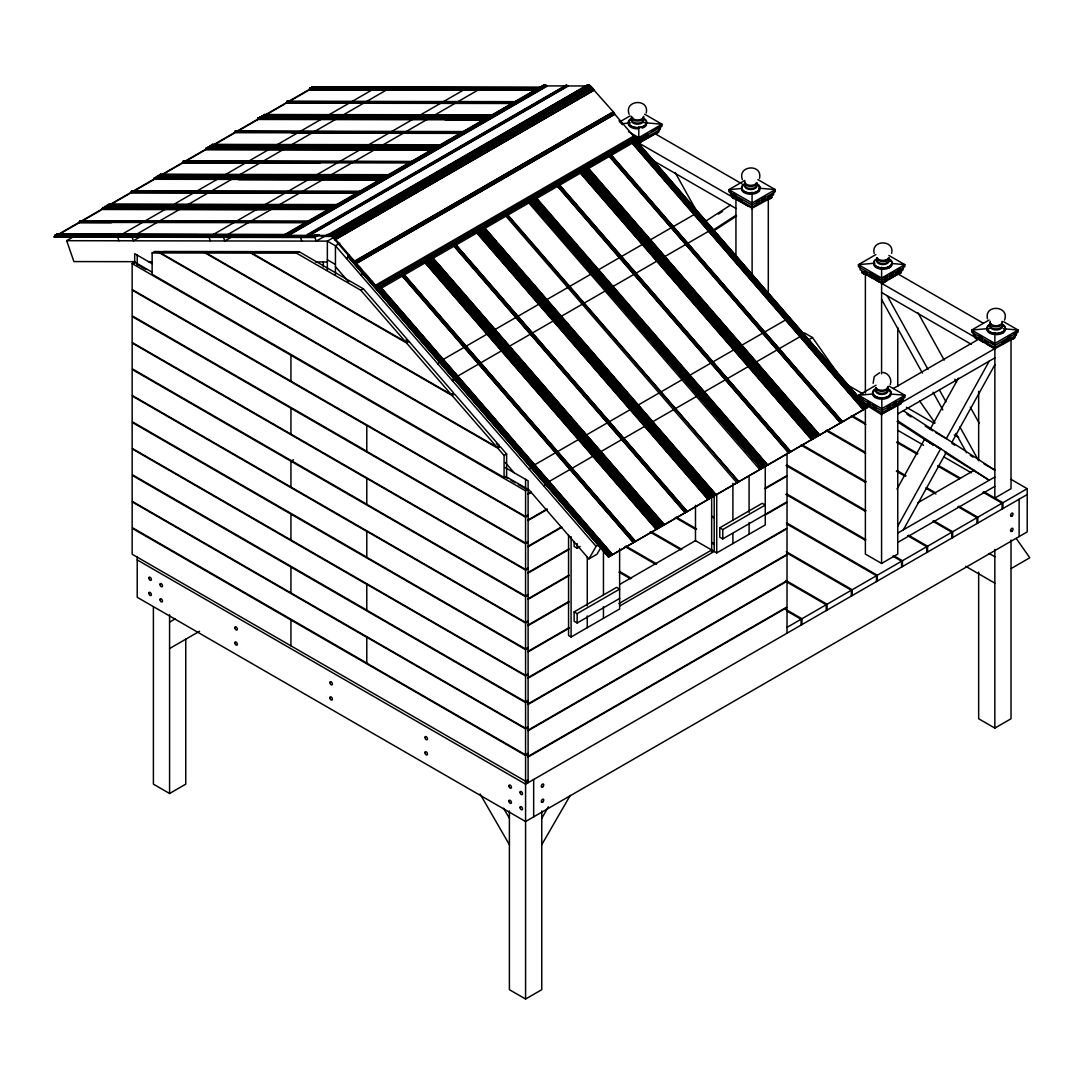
<?xml version="1.0" encoding="UTF-8"?>
<svg xmlns="http://www.w3.org/2000/svg" width="1084" height="1084" viewBox="0 0 1084 1084"><rect width="100%" height="100%" fill="white"/><g stroke="black" fill="none" stroke-linecap="round" stroke-linejoin="round"><path stroke-width="1.5" d="M638.801 126.801L638.788 143.63M752.066 208.711L752.066 208.44M752.066 192.207L752.12 275.607M881.604 284.035L887.132 280.268M881.617 267.22L881.577 373.858M881.834 414.481L881.82 397.855M994.882 348.858L994.882 349.007M994.882 332.625L994.841 498.044L1011.02 488.694L1011.02 339.211M881.604 283.954L901.495 271.84L901.495 269.78M881.834 414.82L863.365 403.275M898.853 402.056L901.698 400.416L900.723 403.925L881.82 414.088M646.24 112.953C649.628 97.994 623.693 99.836 629.126 114.254M759.505 178.345C762.892 163.386 736.971 165.229 742.404 179.646M891.59 253.385C895.018 239.442 870.75 239.442 874.178 253.385M890.235 384.576C892.268 379.373 888.582 373.045 882.986 372.476M1004.556 320.078C1010.003 305.661 984.069 303.818 987.456 318.777M656.389 133.373C654.329 134.05 661.186 132.262 658.679 129.362M769.152 198.846L771.591 197.749L771.944 194.754M901.332 272.463L889.896 278.669M1012.483 339.184C1010.424 339.861 1017.266 338.072 1014.773 335.173M658.516 132.045L638.788 143.196L641.552 141.448M771.781 197.451L752.052 208.291L732.188 196.827L732.188 194.768M1014.61 337.869L994.882 348.709L861.739 271.854C861.319 273.751 866.36 274.103 864.029 273.805M315.634 235.946L314.983 237.504L54.308 237.084L54.972 235.526L316.975 236.353L317.626 234.808L318.967 235.201M285.471 234.754L56.964 234.374L56.3 235.933L54.972 235.526M56.964 234.374L58.292 234.781L79.213 222.708L79.864 221.15L310.065 221.529M332.964 208.304L102.763 207.938L102.113 209.483L266.298 209.754M102.763 207.938L104.105 208.331L104.755 206.787L333.262 207.152M108.088 206.041L108.739 204.483L338.465 204.93M111.476 204.077L130.988 192.817L131.652 191.258L360.159 191.638M383.058 178.413L154.551 178.033L153.887 179.592L132.98 191.665M385.05 177.261L156.543 176.882L155.879 178.44L154.551 178.033M156.543 176.882L157.871 177.288L158.535 175.73L388.736 176.109M158.535 175.73L159.863 176.136L160.527 174.592L390.254 175.039M160.527 174.592L161.855 174.985L182.776 162.912L183.426 161.367L411.934 161.733M183.426 161.367L184.768 161.773L205.675 149.7L206.326 148.142L436.053 148.589M207.667 148.549L208.318 146.99L436.825 147.37M209.659 147.397L210.31 145.839L438.817 146.218M211.651 146.245L212.301 144.687L440.809 145.066M463.722 131.841L235.214 131.462L234.55 133.02L213.643 145.093L212.301 144.687M488.315 118.617L258.114 118.251L257.45 119.796L236.542 131.869L235.214 131.462M258.114 118.251L259.442 118.644L260.106 117.099L489.832 117.546M492.299 116.327L262.098 115.947L261.434 117.506L260.106 117.099M262.098 115.947L263.426 116.354L264.089 114.796L494.29 115.175M517.19 101.95L286.989 101.571L286.339 103.129L514.846 103.495M289.713 101.178L309.238 89.904L309.888 88.346L538.396 88.725M54.308 237.084L54.877 235.255L316.853 236.027L317.531 234.523L318.845 234.876M287.07 234.483L56.869 234.103L56.192 235.607L54.877 235.255M56.869 234.103L58.184 234.456L79.091 222.383L79.769 220.879L309.97 221.258M79.769 220.879L81.083 221.231L102.004 209.158L102.668 207.654L332.869 208.033M333.167 206.881L104.66 206.502L103.996 208.006L102.668 207.654M332.91 207.559L105.975 206.854L106.652 205.35L335.159 205.73M107.966 205.716L108.644 204.212L337.151 204.578M109.958 204.564L130.879 192.491L131.557 190.987L360.064 191.353M131.557 190.987L132.871 191.34L153.779 179.267L154.456 177.762L384.657 178.128M154.456 177.762L155.771 178.115L156.448 176.611L386.649 176.99M388.641 175.838L158.44 175.459L157.871 177.288M388.939 174.687L160.432 174.307L159.755 175.811L158.44 175.459M160.432 174.307L161.746 174.66L182.654 162.586L183.332 161.082L411.839 161.462M183.332 161.082L184.646 161.448L205.567 149.375L206.231 147.858L434.738 148.237M207.545 148.223L208.223 146.719L436.73 147.085M209.537 147.072L210.215 145.568L438.722 145.934M440.714 144.782L212.207 144.416L211.529 145.92L210.215 145.568M212.207 144.416L213.521 144.768L234.442 132.695L235.12 131.191L465.307 131.57M235.12 131.191L236.434 131.543L257.342 119.47L258.019 117.966L488.22 118.346M490.212 117.194L260.011 116.815L259.333 118.319L258.019 117.966M330.837 117.614L261.325 117.167L262.003 115.663L492.204 116.042M494.196 114.89L263.995 114.525L263.317 116.029L262.003 115.663M263.995 114.525L265.309 114.877L286.217 102.804L286.894 101.3L517.095 101.666M286.894 101.3L288.208 101.652L309.13 89.579L309.794 88.075L538.301 88.441M540.293 87.289L311.786 86.923L311.108 88.427L309.794 88.075M315.539 235.675L314.861 237.179L316.216 241.095L327.924 234.347M896.969 489.074L924.503 439.386L940.695 448.722L897.755 526.187M958.473 378.099L930.113 429.264L932.809 430.822M989.231 361.135L946.305 438.6L935.506 432.381M903.365 529.832L946.305 452.367M951.901 442.245L994.841 364.78M331.284 235.648L590.306 85.975L614.059 112.722L614.628 114.348L355.715 263.832L331.284 235.648L590.306 85.975L589.073 85.053L329.59 235.458L328.357 234.523L327.774 235.445L308.764 235.418L307.544 234.483L306.962 235.418L287.951 235.391L286.732 234.456L286.135 235.377L284.916 234.456L284.442 235.702L294.685 229.794M346.568 258.615L349.238 255.133M362.408 272.965L361.053 275.322L363.98 273.629M355.715 263.832L378.343 289.916L377.882 288.127L332.625 235.946L330.173 234.523M437.99 364.021L439.345 361.677L541.729 302.558M374.725 285.742L633.747 136.069L636.782 138.644L637.256 140.446L612.934 112.072L354.021 261.542M529.399 469.44L530.754 467.082L789.667 317.598M528.111 488.816L588.883 558.91L596.105 546.35L598.802 544.791M600.997 547.257L596.986 554.236L588.883 558.91M608.476 557.027L867.498 407.354L608.476 557.027L347.815 256.461L349.143 255.296M763.935 467.15L532.108 199.835M541.756 818.312L548.409 806.781M541.756 844.734L570.225 795.439M284.442 235.702L543.911 85.257L546.973 86.232L288.059 235.716L285.011 234.727M307.639 234.767L308.886 235.743L567.786 86.273L566.539 85.284L307.07 235.743L288.059 235.716M328.452 234.794L331.514 235.784L590.414 86.3L587.365 85.324L327.883 235.784L308.886 235.743M543.911 85.257L543.355 86.232L543.816 84.972L545.049 85.907L545.631 84.972L546.864 85.907L565.862 85.934L566.444 85.013L567.677 85.948L586.688 85.975L587.271 85.04L588.49 85.975L589.073 85.053M565.983 86.259L566.539 85.284M586.796 86.3L587.365 85.324M658.313 132.343L656.863 133.251M771.591 197.749L770.141 198.643M901.129 272.762L899.693 273.669M901.332 403.411L899.883 404.305M1014.407 338.167L1012.957 339.062M704.993 221.637L730.331 205.188M718.367 214.131L722.581 211.38M713.421 229.93L735.941 215.296M714.126 230.648L736.632 216.014M100.717 210.296L81.205 221.556L79.864 221.15M284.943 103.928L265.417 115.202L264.089 114.796M134.687 261.678L73.902 261.583L66.68 240.689L73.427 236.8M119.023 236.014L171.679 205.608M174.605 203.928L219.944 177.749M224.334 175.215L271.149 148.183M277.003 144.809L373.533 89.064M133.495 236.041L234.429 177.762M238.819 175.229L285.62 148.21M291.474 144.836L339.753 116.964M342.68 115.27L388.018 89.091M140.703 236.583L133.386 240.797L132.045 236.881M528.111 515.09L525.577 516.54L132.153 289.536L132.153 263.588L134.701 262.125L152.18 272.206M152.139 252.924L154.66 251.461L162.451 251.651L159.931 253.114L152.139 252.924L152.139 274.306L504.087 477.502L506.621 476.039L506.621 454.006L500.28 446.689L497.746 448.153L159.931 253.114M160.635 252.938L163.169 251.474L207.789 251.556L205.269 253.006L160.635 252.938L496.729 446.974L499.263 445.524L454.63 394.061L452.109 395.524L205.269 253.006M210.431 236.163L311.365 177.898M315.756 175.364L416.676 117.086M419.603 115.392L464.955 89.213M224.916 236.19L322.924 179.605M330.227 175.378L431.161 117.113M434.088 115.419L480.889 88.4M232.125 236.732L224.808 240.946L223.453 237.03M206.285 253.019L208.805 251.556L253.439 251.623L250.905 253.087L206.285 253.019L451.093 394.359L453.613 392.896L408.993 341.433L406.08 339.753M251.922 253.087L254.442 251.623L299.076 251.705L363.357 288.805L407.977 340.268L405.457 341.731L251.922 253.087L296.542 253.155L360.823 290.268L405.457 341.731M284.916 234.456L543.816 84.972M284.333 235.377L369.17 186.394M372.097 184.714L395.497 171.204M398.424 169.51L494.968 113.766M497.895 112.086L521.296 98.576M524.222 96.882L543.233 85.907M297.612 228.101L302.002 225.567M304.929 223.887L307.842 222.193M310.769 220.499L315.159 217.965M318.086 216.285L321.013 214.591M325.403 212.058L328.33 210.377M338.56 204.456L341.487 202.776M344.414 201.082L347.341 199.388M351.731 196.854L354.658 195.174M364.901 189.253L367.815 187.573M378.059 181.651L386.839 176.597M402.923 167.302L407.313 164.768M410.24 163.074L414.63 160.54M423.41 155.473L427.787 152.939M430.714 151.259L433.641 149.565M436.567 147.871L440.958 145.351M451.201 139.43L454.128 137.749M457.055 136.056L459.968 134.362M464.358 131.828L467.285 130.148M470.212 128.454L473.139 126.76M477.529 124.226L480.456 122.546M490.686 116.625L493.613 114.945M503.857 109.037L506.784 107.343M515.564 102.275L519.941 99.742M528.721 94.674L533.111 92.14M536.038 90.446L540.428 87.912M286.732 234.456L545.631 84.972M286.826 234.727L545.726 85.257M286.135 235.377L543.585 86.747M286.257 235.716L290.647 233.182M293.574 231.488L296.488 229.794M300.878 227.261L303.805 225.58M314.048 219.659L322.829 214.591M325.742 212.911L330.132 210.377M338.913 205.31L343.303 202.776M346.23 201.082L349.156 199.402M352.083 197.708L356.46 195.174M366.704 189.266L369.63 187.573M372.557 185.879L375.484 184.199M379.874 181.665L382.801 179.971M393.031 174.063L395.958 172.37M406.202 166.462L409.129 164.768M413.519 162.234L416.446 160.554M426.676 154.633L435.456 149.565M439.847 147.031L448.613 141.963M451.54 140.283L455.93 137.749M464.711 132.682L469.101 130.148M472.028 128.454L474.955 126.774M479.331 124.24L482.258 122.546M492.502 116.638L495.429 114.945M498.355 113.251L501.282 111.571M505.672 109.037L508.586 107.343M518.829 101.435L521.756 99.742M532 93.834L542.23 87.926M287.951 235.391L546.864 85.907M307.544 234.483L566.444 85.013M306.962 235.418L565.862 85.934M308.764 235.418L567.677 85.948M319.252 234.645L314.861 237.179L54.2 236.759M328.357 234.523L587.271 85.04M296.542 253.155L299.076 251.705M327.774 235.445L378.966 205.892M381.893 204.198L399.454 194.077M402.381 192.383L405.308 190.689M408.221 189.009L491.608 140.866M494.534 139.172L504.765 133.264M507.691 131.57L531.092 118.061M534.019 116.381L585.224 86.815M330.268 234.808L589.168 85.324M329.59 235.458L341.284 228.697M344.211 227.003L407.11 190.689M410.037 189.009L420.28 183.088M423.207 181.407L433.437 175.5M436.364 173.806L532.908 118.061M535.835 116.381L553.382 106.246M556.309 104.552L559.236 102.872M562.162 101.178L588.49 85.975M329.699 235.784L332.625 234.09M335.552 232.396L339.942 229.862M348.709 224.808L353.099 222.274M356.026 220.58L358.953 218.887M363.343 216.353L366.27 214.673M376.5 208.751L379.427 207.071M382.354 205.377L385.281 203.684M389.671 201.15L392.598 199.47M402.841 193.548L405.768 191.868M410.145 189.334L413.072 187.64M415.999 185.96L418.925 184.266M423.316 181.733L426.242 180.039M436.486 174.131L445.253 169.063M449.643 166.53L452.57 164.836M461.35 159.768L465.741 157.248M468.654 155.554L471.581 153.86M474.507 152.18L478.898 149.646M489.141 143.725L492.068 142.045M502.298 136.123L505.225 134.443M508.152 132.749L511.079 131.056M515.469 128.522L518.396 126.842M528.626 120.934L531.553 119.24M535.943 116.706L538.87 115.012M541.797 113.332L544.724 111.638M549.114 109.105L552.041 107.411M562.271 101.503L571.051 96.435M332.531 236.109L591.525 86.463M333.208 237.545L592.108 88.061M334.902 239.821L593.815 90.351L593.246 88.712L592 88.265L327.354 241.122L66.68 240.689M334.333 238.195L593.341 88.549M335.01 239.632L593.924 90.148M339.834 243.25L335.444 245.783L327.354 241.122L327.354 269.808M353.912 261.745L612.812 112.262M355.159 262.192L614.154 112.56M355.837 263.629L614.736 114.159M619.967 121.72L630.116 115.866M360.823 290.268L363.357 288.805M376.067 286.041L634.98 136.557M375.972 286.203L634.872 136.72M376.541 287.829L635.563 138.156M377.882 288.127L636.782 138.644M377.788 288.29L636.687 138.806M647.405 133.739L638.788 138.711L635.915 137.058M651.714 131.259L660.332 126.272L660.332 129.362L638.788 141.801M378.343 289.916L637.365 140.243M638.788 140.839L648.733 135.107M644.235 139.904L653.977 134.267M250.905 253.087L406.459 342.896L408.993 341.433M744.83 180.418L728.882 189.632L728.882 191.692L752.052 205.066L775.263 191.678L775.263 189.619L757.879 179.578M544.656 300.864L696.782 213.033M293.466 459.806L290.946 461.256L290.932 487.082M756.361 201.624L759.234 199.971M762.12 198.304L764.992 196.651M711.267 229.74L453.817 378.37L452.462 380.728L455.388 379.034M756.32 203.778L759.166 202.139M761.998 200.499L764.843 198.86M767.689 197.22L770.534 195.581M169.578 622.121L175.296 618.815M169.578 648.544L199.578 631.227M504.087 477.502L504.087 455.456L506.621 454.006M875.831 254.605L858.433 264.659L858.433 266.705L881.604 280.092L904.815 266.691L904.815 264.645L888.88 255.445M884.476 277.477L887.349 275.824M890.221 274.157L894.53 271.678M897.403 270.011L900.276 268.358M884.449 279.618L887.295 277.978M890.127 276.339L892.972 274.699M895.818 273.06L900.072 270.594M889.666 278.493L892.362 276.935M525.577 516.54L525.577 490.849L528.111 489.385L506.106 476.689M528.111 493.654L531.024 491.96M802.675 335.146L545.238 483.776L543.883 486.133L546.81 484.44M528.111 494.236L531.024 492.543M808.312 339.983L812.512 337.558L839.572 376.053M528.111 541.607L525.564 543.084L366.785 451.405L366.785 425.456L525.564 517.136L528.111 515.659M528.111 519.927L547.122 508.952M528.111 520.51L547.122 509.534M525.577 543.789L132.153 316.528L132.153 342.476L525.577 569.479L525.577 543.789L528.111 542.325M528.111 546.201L561.742 526.783M528.111 546.783L561.661 527.42M525.577 569.479L528.111 568.016M528.111 594.547L525.564 596.024L366.785 504.345L366.785 478.396L525.564 570.076L528.111 568.599M528.111 572.487L568.951 548.897M528.111 573.07L568.951 549.48M574.127 541.824L574.127 546.499L577.149 548.247L580.089 546.553M876.007 385.226L858.623 395.267L858.623 397.313L881.834 410.714L905.005 397.34L905.005 395.281L889.056 386.067M989.109 320.01L971.698 330.051L971.698 332.111L994.882 345.484L1018.079 332.097L1018.079 330.037L1003.594 321.677M153.4 607.135L153.4 784.152L169.578 793.488L185.757 784.152L185.757 639.167M525.577 596.728L132.153 369.468L132.153 395.416L525.577 622.419L525.577 596.728L528.111 595.265M528.111 598.761L568.951 575.17M528.111 599.344L568.951 575.753M893.162 388.573L978.662 339.211M887.566 406.446L890.438 404.793M893.311 403.14L896.183 401.473M900.479 398.993L903.351 397.34L903.351 400.416L881.834 412.841L861.726 401.229M1007.808 337.07L1010.681 335.403M1013.554 333.75L1016.426 332.097L1016.426 335.173L994.882 347.612L973.351 335.186L973.351 332.111M887.511 408.614L890.343 406.974M893.175 405.335L896.021 403.695M1001.982 342.558L1010.505 337.639M881.834 413.939L994.841 348.56M1001.589 344.658L1004.285 343.113M525.577 622.419L528.111 620.956M528.111 647.487L525.564 648.964L366.785 557.284L366.785 531.336L525.564 623.002L528.111 621.538M528.111 625.034L568.951 601.444M765.169 488.166L787.011 475.551L787.011 453.071M528.111 625.617L568.951 602.027M765.169 488.748L787.011 476.133L787.011 501.824L722.784 538.911L719.762 537.163L719.762 527.813L762.228 503.288L765.263 505.036L722.784 529.561L719.762 527.813M897.755 413.952L994.841 357.896M620.129 584.168L695.481 540.659L716.727 552.921L765.263 524.9L765.263 466.323M574.127 611.891L616.593 587.365L619.628 589.127L577.149 613.652L574.127 611.891L574.127 621.24L577.149 622.988L619.628 598.463M525.577 649.668L132.153 422.408L132.153 448.356L525.577 675.359L525.577 649.668L528.111 648.205M528.111 651.308L568.951 627.717M528.111 651.89L568.951 628.313M765.169 515.022L787.011 502.42L787.011 528.111L528.111 677.581M618.923 603.544L711.66 550.008M620.007 605.848L714.193 551.458L714.193 494.575M568.558 535.144L568.558 635.549L571.092 636.999L619.628 608.978L619.628 548.734M525.577 675.359L528.111 673.896M528.111 700.413L525.564 701.89L366.785 610.224L366.785 584.276L525.564 675.942L528.111 674.465M528.111 678.164L787.011 528.694L787.011 554.385L528.111 703.855M525.577 702.595L132.153 475.348L132.153 501.296L525.577 728.285L525.577 702.595L528.111 701.145M528.111 704.451L787.011 554.967L787.011 580.658L528.111 730.142M525.577 728.285L528.111 726.836M528.111 753.353L525.564 754.83L366.785 663.164L366.785 637.216L525.564 728.882L528.111 727.405M917.796 502.813L974.313 470.185M528.111 730.724L787.011 581.241L787.011 606.932L528.111 756.415M897.755 533.071L994.841 477.014M541.756 810.981L541.756 989.678L525.577 999.028L525.577 755.534L528.111 754.071M897.755 542.407L994.841 486.364M528.111 756.998L787.011 607.514L787.011 633.205M865.384 407.977L865.384 554.087L881.577 563.436L897.755 554.087L897.755 404.617M786.808 627.487L801.09 619.249L801.09 625.075M785.819 609.438L801.943 618.747L826.211 604.736L826.211 610.577M786.036 580.55L827.065 604.249L851.333 590.238L851.333 596.064M786.239 551.661L852.187 589.737L876.468 575.726L876.468 581.566M786.456 522.773L877.308 575.238L901.59 561.227L901.59 567.054M893.65 555.658L902.444 560.726L926.712 546.715L926.712 552.555M908.514 535.225L927.565 546.228L951.833 532.217L951.833 538.043M933.636 520.713L952.687 531.716L976.955 517.705L976.955 523.545M958.757 506.214L977.809 517.217L1002.077 503.206L1002.077 509.033M983.879 491.702L1002.93 502.705L1027.212 488.694L1027.212 531.905L525.577 821.523L137.221 597.298L137.221 557.013M525.577 781.225L528.111 779.762M1027.212 494.534L525.577 784.152L137.221 559.927M1011.115 568.558L1029.8 557.772L1016.264 538.518M978.662 572.081L978.662 718.76L994.841 728.096L1011.02 718.76L1011.02 540.049M888.121 389.115L888.026 389.156A8.767 5.068 0 0 1 890.601 392.733L890.723 392.747A8.902 5.135 0 0 1 879.517 397.706A8.767 5.068 0 0 1 874.232 395.267A8.902 5.135 0 0 1 875.533 389.115M879.571 372.747L874.287 376.514L873.121 383.275M768.637 198.873L769.654 198.765M898.189 273.886L899.205 273.791M898.379 404.522L899.408 404.427M622.23 123.644L630.522 122.912M742.134 188.453L728.882 189.632L752.052 203.02L775.263 189.619L758.692 188.155M874.991 263.182L858.433 264.659L881.604 278.032L904.815 264.645L891.563 263.466M989.922 328.425L971.698 330.051L994.882 343.438L1018.079 330.037L1003.174 328.723M873.528 393.953L858.623 395.267L881.834 408.654L905.005 395.281L890.099 393.953M540.388 87.574L311.88 87.194L311.23 88.752L309.888 88.346M518.03 87.94L540.035 87.98M477.109 89.023L538.043 89.118M309.13 89.579L537.623 89.945M309.238 89.904L537.745 90.27M286.217 102.804L514.724 103.17M265.309 114.877L493.816 115.243M263.426 116.354L373.452 116.53M259.442 118.644L289.916 118.698M257.342 119.47L484.155 119.836M445.334 120.107L484.263 120.175M236.434 131.543L334.604 131.706M234.442 132.695L461.256 133.061M292.097 133.115L461.364 133.386M394.644 145.066L440.334 145.134M352.029 146.15L438.356 146.286M352.137 146.475L438.464 146.611M311.108 147.234L438.044 147.438M311.216 147.56L438.166 147.763M268.602 148.643L434.481 148.915M205.567 149.375L432.381 149.741M205.675 149.7L432.489 150.066M184.646 161.448L413.153 161.814M182.654 162.586L411.161 162.966M182.776 162.912L319.875 163.142M159.863 176.136L164.944 176.15M323.642 177.234L156.448 176.611M155.771 178.115L281.027 178.318M153.779 179.267L380.592 179.632M238.521 179.727L380.701 179.958M130.879 192.491L357.693 192.857M130.988 192.817L357.801 193.182M335.254 206.001L106.747 205.635L106.096 207.193L104.755 206.787M145.324 206.095L334.902 206.407M104.105 208.331L308.913 208.67M102.004 209.158L330.512 209.537M79.091 222.383L307.599 222.748M79.213 222.708L111.367 222.762M314.238 234.794L317.626 234.808M58.184 234.456L198.67 234.686M321.907 236.42L333.75 236.447M148.603 261.705L151.977 261.705M315.552 261.976L327.354 261.989M643.774 122.614L661.985 124.226L661.985 126.272L638.788 139.673L632.988 136.327M977.307 339.197C979.299 339.888 972.605 338.059 975.017 335.186M732.35 197.464L734.478 198.778M311.786 86.923L313.1 87.276M260.011 116.815L261.325 117.167M104.66 206.502L105.975 206.854M286.989 101.571L288.33 101.977M590.184 86.178L592 88.265M631.335 118.834L631.24 118.793A8.902 5.135 0 0 0 630.481 125.554A8.902 5.135 0 0 0 641.985 126.882A8.767 5.068 0 0 0 646.01 123.725L646.132 123.766A8.902 5.135 0 0 0 643.828 118.793M744.6 184.226L744.518 184.199A8.902 5.135 0 0 0 743.746 190.96A8.902 5.135 0 0 0 755.263 192.275A8.767 5.068 0 0 0 759.288 189.117L759.41 189.158A8.902 5.135 0 0 0 757.106 184.199M734.004 198.657L732.554 197.762M863.555 273.683L862.105 272.775M976.819 339.075L975.37 338.181M644.614 114.186L661.985 124.226L638.788 137.614L628.652 131.76M655.034 133.684L741.971 183.873M897.755 273.818L983.256 323.181M733.407 193.345L736.28 194.998M870.127 272.504L878.731 277.477M979.096 335.417L981.969 337.083M990.573 342.043L993.445 343.709M733.611 195.594L742.12 200.513M864.585 271.434L867.417 273.073M870.249 274.713L878.772 279.618M979.272 337.652L982.104 339.292M984.949 340.918L987.781 342.558M638.842 143.02L733.041 197.41M735.508 198.887L748.068 206.082M866.441 274.699L873.338 278.683M876.089 280.268L878.853 281.867M979.706 340.091L983.838 342.49M986.603 344.075L993.5 348.059M650.441 159.063L735.941 208.426M881.577 292.504L971.413 344.373M804.423 332.883L812.512 337.558M906.454 407.299L933.988 423.194M954.272 434.901L958.622 437.421M845.479 383.777L863.067 393.926M1011.087 479.385L1027.212 488.694M984.055 463.911L994.841 470.131L903.365 410.714M863.162 398.98L860.276 397.313L860.276 400.402M867.471 401.473L870.344 403.126M873.216 404.779L876.089 406.446M867.62 403.682L870.466 405.321M873.311 406.961L876.143 408.6M930.113 443.017L934.164 445.361M936.861 446.92L939.557 448.478M897.511 430.172L923.595 445.226M943.879 456.933L971.413 472.827M851.983 415.565L865.181 423.18M897.416 441.784L917.931 453.64M938.446 465.483L960.438 478.166M851.13 416.053L865.791 424.508M896.563 442.286L917.078 454.128M937.606 465.971L959.584 478.667M983.025 492.204L1002.077 503.206M826.862 430.063L864.964 452.069M897.213 470.673L906.007 475.754M926.522 487.597L935.316 492.678M826.008 430.551L865.574 453.397M896.36 471.174L905.154 476.242M925.668 488.098L935.926 494.019M957.904 506.702L976.955 517.705M801.74 444.576L866.224 481.797M989.123 553.423L994.841 556.729M800.886 445.063L865.371 482.285M932.782 521.214L951.833 532.217M965.627 566.282L994.841 583.151M786.876 464.995L866.008 510.686M786.022 465.497L865.154 511.174M907.66 535.713L926.712 546.715M786.659 493.884L865.804 539.575M785.805 494.385L864.951 540.062M892.796 556.146L901.59 561.227M787.065 524.114L876.468 575.726M327.354 259.794L335.444 264.469M786.862 553.003L851.333 590.238M711.66 516.133L714.193 517.596M711.66 516.716L714.193 518.179M676.118 517.095L696.633 528.938M675.264 517.583L695.779 529.439M786.645 581.891L826.211 604.736M711.66 542.407L714.193 543.87M711.66 542.989L714.193 544.453M650.996 531.607L681.768 549.371M650.143 532.095L680.915 549.859M786.428 610.78L801.09 619.249M496.337 443.83L499.263 445.524M151.868 263.588L134.687 253.67L134.687 263.304M505.063 467.502L528.111 480.808L528.111 782.689L132.153 554.222L132.153 528.274L525.577 755.534M625.875 546.106L656.647 563.87M137.221 264.469L140.148 266.163M141.259 266.813L146.015 269.55M505.063 476.852L507.989 478.532M510.916 480.226L515.32 482.773M518.247 484.467L525.577 488.694M625.021 546.593L655.793 564.371M132.153 263.588L525.577 490.849M619.804 571.607L631.525 578.382M366.798 425.578L132.167 290.119L132.167 315.81L366.798 451.269M618.95 572.108L630.671 578.87M366.798 478.518L132.167 343.059L132.167 368.75L366.798 504.209M366.798 531.458L132.167 395.999L132.167 421.69L366.798 557.149M366.798 584.398L132.167 448.925L132.167 474.616L366.798 610.089M366.798 637.338L132.167 501.865L132.167 527.556L366.798 663.029M525.577 999.028L509.399 989.678L509.399 810.981M906.888 414.169L911.102 416.92M925.18 426.053L929.408 428.803M951.915 443.424L954.733 445.253M970.221 455.307L973.025 457.136M897.755 420.836L989.231 480.253L944.909 452.624M897.051 421.554L933.649 445.321M619.032 120.852L622.365 124.701M635.671 140.039L867.498 407.354M636.674 141.516L713.204 229.767M715.426 232.328L867.39 407.543M634.994 140.053L866.821 407.367M632.677 137.668L866.726 407.53M633.679 141.191L865.506 408.505M634.682 142.668L704.559 223.25M706.782 225.797L846.536 386.961M848.758 389.508L865.398 408.695M634.113 142.492L864.829 408.519M634.018 142.654L864.734 408.682M631.687 142.343L863.514 409.657M631.579 142.532L863.406 409.847M610.78 154.416L842.607 421.73M610.658 154.605L637.284 185.31M639.506 187.871L842.485 421.92M611.213 155.717L841.929 421.744M611.119 155.879L841.834 421.906M608.788 155.568L840.615 422.882M608.666 155.757L840.506 423.072M587.88 167.641L819.707 434.955M587.758 167.83L668.733 261.203M670.955 263.764L819.585 435.145M588.314 168.928L819.03 434.969M588.219 169.104L818.935 435.131M585.888 168.792L817.715 436.093M585.766 168.982L660.088 254.672M662.31 257.233L802.065 418.383M804.287 420.944L817.593 436.296M586.322 170.08L817.038 436.12M586.227 170.256L816.943 436.283M583.897 169.944L815.602 437.448L795.642 414.427M583.775 170.134L651.443 248.155M653.652 250.716L793.42 411.866M583.219 169.958L815.046 437.272M583.124 170.12L814.951 437.435M583.002 172.37L813.732 438.397M582.894 172.559L593.991 185.35M596.2 187.911L686.05 291.515M688.272 294.062L784.775 405.335M786.998 407.896L813.61 438.6M582.338 172.383L813.054 438.41M581.132 171.272L812.959 438.586M581.01 173.521L811.74 439.548M579.791 172.437L811.618 439.738M558.992 184.307L790.819 451.622M559.994 185.784L717.5 367.408M719.722 369.956L790.71 451.825M558.328 184.334L790.155 451.635L558.219 184.497M557 185.459L788.827 452.773M556.891 185.662L788.718 452.963M536.092 197.532L767.811 465.036M535.415 197.545L767.242 464.86M535.32 197.722L767.147 465.022M534.1 198.684L765.819 466.188M531.214 196.136L765.25 466.012M534.439 200.147L765.155 466.174M529.222 197.288L763.258 467.163M532.447 201.299L763.163 467.326M530.117 200.987L761.835 468.491M527.231 198.44L761.266 468.315M530.455 202.451L761.171 468.478M528.125 202.139L759.843 469.643M507.217 214.212L738.936 481.716M506.54 214.225L738.367 481.54M507.556 215.662L738.272 481.702M505.225 215.35L736.944 482.868M485.415 228.71L716.145 494.738M485.307 228.9L496.404 241.691M498.613 244.252L716.023 494.941M484.751 228.724L715.467 494.751M483.545 227.613L715.372 494.927M483.423 229.862L714.153 495.889M483.315 230.052L487.759 235.174M489.968 237.735L629.736 398.885M631.958 401.446L714.031 496.093M482.759 229.876L713.475 495.903M481.553 228.765L713.38 496.079M480.334 229.727L712.039 497.231L623.3 394.915M480.212 229.93L621.091 392.354M479.656 229.74L711.483 497.055M479.562 229.916L711.389 497.217M478.342 230.878L710.169 498.193M478.22 231.082L513.721 272.003M515.943 274.564L563.639 329.563M565.848 332.111L710.047 498.383M477.665 230.892L709.492 498.206M477.57 231.068L709.397 498.369M476.35 232.03L708.177 499.345M476.228 232.22L708.055 499.534M455.429 244.103L687.256 511.418M455.321 244.293L545.171 347.896M547.379 350.457L687.148 511.607M454.765 244.117L686.592 511.431M452.448 241.732L686.497 511.594M453.437 245.255L685.264 512.569M453.329 245.445L685.156 512.759M432.53 257.328L664.356 524.642M436.852 262.64L576.62 423.79M578.829 426.351L664.248 524.832M429.643 254.781L663.679 524.656M432.868 258.791L663.584 524.819M430.538 258.48L662.365 525.781M430.429 258.67L469.25 303.439M471.472 306L567.975 417.272M570.184 419.82L662.256 525.984M429.86 258.493L661.687 525.808M430.876 259.943L661.592 525.97M428.546 259.632L660.264 527.136L604.804 463.18M428.437 259.821L510.51 354.468M512.732 357.029L602.582 460.619M428.979 260.919L659.695 526.946M428.885 261.081L659.6 527.122M426.554 260.77L658.381 528.084M426.446 260.973L593.937 454.101M596.159 456.662L643.855 511.662M646.064 514.209L658.273 528.287M426.988 262.071L657.703 528.098M426.893 262.233L657.609 528.274M424.562 261.922L656.389 529.236M424.454 262.125L656.281 529.426M403.654 273.995L635.481 541.309M403.533 274.198L625.387 529.995M627.595 532.556L635.373 541.499M404.088 275.295L634.804 541.322M402.882 274.184L634.709 541.485M401.663 275.146L633.49 542.461M401.554 275.35L633.381 542.65M380.755 287.219L612.582 554.534M380.633 287.423L514.846 442.177M517.068 444.738L612.46 554.723M380.077 287.233L611.904 554.547M379.983 287.409L611.81 554.71M378.763 288.371L610.59 555.686M379.752 289.848L457.394 379.373M459.616 381.934L610.468 555.875M353.682 260.255L355.904 262.802M359.224 266.65L361.446 269.198M365.877 274.32L369.21 278.154M371.433 280.715L609.913 555.699M352.476 259.13L355.796 262.978M358.018 265.526L361.351 269.374M364.671 273.209L609.818 555.862M347.923 256.271L608.598 556.837M596.105 546.35L335.444 245.783L335.444 274.482M406.459 342.896L496.729 446.974M497.746 448.153L504.087 455.456M335.444 266.664L348.682 281.935M505.361 462.597L514.195 472.773M919.625 401.026L935.086 423.031M841.509 378.804L843.433 381.554M503.572 808.217L509.399 818.312M480.09 793.976L509.399 844.734M918.067 312.924L944.205 360.078M954.814 379.237L956.454 382.191M970.343 407.245L979.326 423.451M887.186 295.742L928.026 369.427M939.462 390.05L945.993 401.852M959.882 426.893L978.662 460.795M881.577 299.387L922.416 373.072M933.026 392.232L942.836 409.915M955.898 433.492L966.521 452.651M675.224 172.573L697.093 212.03M300.39 237.152L301.745 241.068M208.968 237.003L210.323 240.919M117.56 236.854L118.915 240.77M752.066 209.022L752.052 208.291M1019.123 499.209L1019.123 536.58M1002.93 502.705L1002.93 508.545M1002.727 324.455A9.295 5.366 0 0 1 1002.727 332.056L1002.727 333.1M999.218 325.295L999.218 326.365M994.841 549.398L994.841 728.096M978.662 391.283L978.662 460.144M977.809 517.217L977.809 523.057M952.687 531.716L952.687 537.556M927.565 546.228L927.565 552.068M903.148 266.691L903.148 269.78L881.604 282.219L860.086 269.794L860.086 266.705M902.444 560.726L902.444 566.566M897.755 327.558L897.755 386.351M889.463 259.062A9.295 5.366 0 0 1 889.463 266.65L889.463 267.707M885.953 259.889L885.953 260.959M881.577 413.952L881.577 563.436M877.308 575.238L877.308 581.078M865.384 273.818L865.384 393.072M852.187 589.737L852.187 595.577M827.065 604.249L827.065 610.089M801.943 618.747L801.943 624.587M773.61 191.678L773.61 194.754L752.052 207.193L730.535 194.768L730.535 191.692M768.299 199.077L768.299 294.807M749.085 475.673L749.085 512.488M749.085 522.529L749.085 534.236M744.234 185.079L744.234 184.036A9.295 5.366 0 0 0 744.234 191.624A9.295 5.366 0 0 0 757.377 191.624A9.295 5.366 0 0 0 757.377 184.036M735.941 199.077L735.941 257.857M732.906 483.342L732.906 520.157M732.906 533.545L732.906 543.585M722.784 529.561L722.784 538.911M716.727 494.358L716.727 552.921M711.66 495.266L711.66 551.783M695.481 505.293L695.481 540.753M630.956 118.63L630.956 119.687M603.449 549.71L603.449 594.899M603.449 606.606L603.449 618.314M587.271 557.379L587.271 605.902M587.271 615.942L587.271 627.663M577.149 543.572L577.149 548.247M577.149 613.652L577.149 622.988M571.092 536.607L571.092 636.999M533.667 779.477L533.667 816.848M525.577 479.345L525.577 488.979M525.564 517.136L525.564 543.084M525.564 570.076L525.564 596.024M525.564 623.002L525.564 648.964M525.564 675.942L525.564 701.89M525.564 728.882L525.564 754.83M323.303 261.718L323.303 266.786M290.932 355.267L290.932 381.216M290.932 408.207L290.932 434.156M290.932 514.073L290.932 540.022M290.932 567.013L290.932 592.962M290.932 619.953L290.932 645.901M169.578 614.791L169.578 793.488M137.221 255.133L137.221 264.767M887.959 386.717A6.125 3.537 0 0 1 882.62 390.226A6.125 3.537 0 0 1 875.899 387.638M890.804 395.186A9.295 5.366 0 0 1 881.82 399.169A9.295 5.366 0 0 1 872.85 395.186M872.85 392.408A9.295 5.366 0 0 1 875.249 390.01M890.804 392.408A9.295 5.366 0 0 0 888.406 390.01L888.406 388.953A9.295 5.366 0 0 1 888.406 396.541A9.295 5.366 0 0 1 875.249 396.541A9.295 5.366 0 0 1 875.249 388.953M887.132 389.17A6.125 3.537 0 0 1 881.82 394.481A6.125 3.537 0 0 1 876.522 389.17M887.742 386.866A6.125 3.537 0 0 1 882.62 391.297A6.125 3.537 0 0 1 875.696 387.787M887.132 388.126A6.125 3.537 0 0 1 881.82 393.424A6.125 3.537 0 0 1 876.522 388.126M756.117 184.253A6.125 3.537 0 0 1 750.806 189.565A6.125 3.537 0 0 1 745.494 184.253M759.789 190.269A9.295 5.366 0 0 1 749.6 194.199A9.295 5.366 0 0 1 741.51 188.873M741.822 187.491A9.295 5.366 0 0 1 742.757 186.191M758.854 186.191A9.295 5.366 0 0 1 759.789 187.491M756.944 182.871A6.125 3.537 0 0 1 750.006 186.38A6.125 3.537 0 0 1 744.884 181.949M756.727 182.708A6.125 3.537 0 0 1 750.006 185.31A6.125 3.537 0 0 1 744.681 181.8M756.117 183.196A6.125 3.537 0 0 1 750.806 188.508A6.125 3.537 0 0 1 745.494 183.196M643.462 119.714A6.125 3.537 0 0 1 636.742 124.132A6.125 3.537 0 0 1 632.229 118.861M646.511 124.863A9.295 5.366 0 0 1 642.189 128.129M637.541 128.847A9.295 5.366 0 0 1 628.232 123.481M628.557 122.085A9.295 5.366 0 0 1 629.479 120.798M644.113 118.63A9.295 5.366 0 0 1 643.517 126.543A9.295 5.366 0 0 1 629.926 125.514A9.295 5.366 0 0 1 632.893 117.777M643.462 116.557A6.125 3.537 0 0 1 637.541 121.015A6.125 3.537 0 0 1 631.62 116.557M643.666 116.395A6.125 3.537 0 0 1 637.541 119.945A6.125 3.537 0 0 1 631.403 116.395M642.839 117.804A6.125 3.537 0 0 1 637.541 123.115A6.125 3.537 0 0 1 632.229 117.804M889.178 259.225A8.902 5.135 0 0 1 889.178 266.488L889.083 266.42A8.767 5.068 0 0 1 882.877 267.911A8.902 5.135 0 0 1 874.287 261.529L874.409 261.529A8.767 5.068 0 0 1 876.685 259.266M888.189 259.279A6.125 3.537 0 0 1 882.877 264.591A6.125 3.537 0 0 1 877.579 259.279M888.799 257.748A6.125 3.537 0 0 1 882.877 260.363A6.125 3.537 0 0 1 876.956 257.748M892.186 263.913A9.295 5.366 0 0 1 884.097 269.225A9.295 5.366 0 0 1 873.907 265.295M889.463 260.119A9.295 5.366 0 0 1 890.94 261.23M889.463 266.65A9.295 5.366 0 0 1 876.306 266.65A9.295 5.366 0 0 1 876.306 259.062M889.015 257.897A6.125 3.537 0 0 1 882.877 261.434A6.125 3.537 0 0 1 876.753 257.897M888.189 258.236A6.125 3.537 0 0 1 882.877 263.534A6.125 3.537 0 0 1 877.579 258.236M1002.443 324.617A8.902 5.135 0 0 1 1002.443 331.894L1002.361 331.826A8.767 5.068 0 0 1 996.155 333.303A8.902 5.135 0 0 1 987.565 326.921A8.767 5.068 0 0 1 989.949 324.658M1001.467 324.685A6.125 3.537 0 0 1 996.955 329.956A6.125 3.537 0 0 1 990.234 325.539M1002.077 321.311A6.125 3.537 0 0 1 996.155 325.769A6.125 3.537 0 0 1 990.234 321.311M1005.451 329.306A9.295 5.366 0 0 1 996.155 334.671M993.743 334.495A9.295 5.366 0 0 1 986.86 329.306M1002.727 325.512A9.295 5.366 0 0 1 1005.139 327.924M1002.727 332.056A9.295 5.366 0 0 1 989.584 332.056A9.295 5.366 0 0 1 989.584 324.455M1002.077 322.382A6.125 3.537 0 0 1 996.155 326.84A6.125 3.537 0 0 1 990.234 322.382M1001.467 323.628A6.125 3.537 0 0 1 996.155 328.94A6.125 3.537 0 0 1 990.844 323.628M234.794 627.636A1.802 1.043 60 0 0 236.705 630.021A1.802 1.043 60 0 0 236.705 627.473A1.802 1.043 60 0 0 234.794 627.636M234.794 642.826A1.802 1.043 60 0 0 236.705 645.197A1.802 1.043 60 0 0 236.705 642.649A1.802 1.043 60 0 0 234.794 642.826M329.861 682.527A1.802 1.043 60 0 0 331.772 684.898A1.802 1.043 60 0 0 331.772 682.351A1.802 1.043 60 0 0 329.861 682.527M329.861 697.703A1.802 1.043 60 0 0 331.772 700.088A1.802 1.043 60 0 0 331.772 697.54A1.802 1.043 60 0 0 329.861 697.703M424.928 737.418A1.802 1.043 60 0 0 426.839 739.789A1.802 1.043 60 0 0 426.839 737.242A1.802 1.043 60 0 0 424.928 737.418M424.928 752.594A1.802 1.043 60 0 0 426.839 754.965A1.802 1.043 60 0 0 426.839 752.418A1.802 1.043 60 0 0 424.928 752.594M1012.104 515.916A1.802 1.003 -61.7 0 0 1012.646 513.125A1.802 1.003 -61.7 0 0 1010.6 515.049A1.802 1.003 -61.7 0 0 1012.104 515.916M1012.104 531.106A1.802 1.003 -61.7 0 0 1012.646 528.301A1.802 1.003 -61.7 0 0 1010.6 530.239A1.802 1.003 -61.7 0 0 1012.104 531.106M542.827 786.821A1.802 1.003 -61.7 0 0 543.369 784.017A1.802 1.003 -61.7 0 0 541.322 785.954A1.802 1.003 -61.7 0 0 542.827 786.821M542.827 801.997A1.802 1.003 -61.7 0 0 543.369 799.206A1.802 1.003 -61.7 0 0 541.322 801.13A1.802 1.003 -61.7 0 0 542.827 801.997M159.944 584.425A1.802 1.043 60 0 0 161.868 586.81A1.802 1.043 60 0 0 161.868 584.262A1.802 1.043 60 0 0 159.944 584.425M159.944 599.615A1.802 1.043 60 0 0 161.868 601.986A1.802 1.043 60 0 0 161.868 599.438A1.802 1.043 60 0 0 159.944 599.615M148.82 578.002A1.802 1.043 60 0 0 150.744 580.387A1.802 1.043 60 0 0 150.744 577.84A1.802 1.043 60 0 0 148.82 578.002M148.82 593.192A1.802 1.043 60 0 0 150.744 595.563A1.802 1.043 60 0 0 150.744 593.016A1.802 1.043 60 0 0 148.82 593.192M508.87 785.873A1.802 1.043 60 0 0 510.781 788.258A1.802 1.043 60 0 0 510.781 785.71A1.802 1.043 60 0 0 508.87 785.873M508.87 801.062A1.802 1.043 60 0 0 510.781 803.434A1.802 1.043 60 0 0 510.781 800.886A1.802 1.043 60 0 0 508.87 801.062M519.995 792.296A1.802 1.043 60 0 0 521.905 794.68A1.802 1.043 60 0 0 521.905 792.133A1.802 1.043 60 0 0 519.995 792.296M519.995 807.485A1.802 1.043 60 0 0 521.905 809.856A1.802 1.043 60 0 0 521.905 807.309A1.802 1.043 60 0 0 519.995 807.485"/></g></svg>
